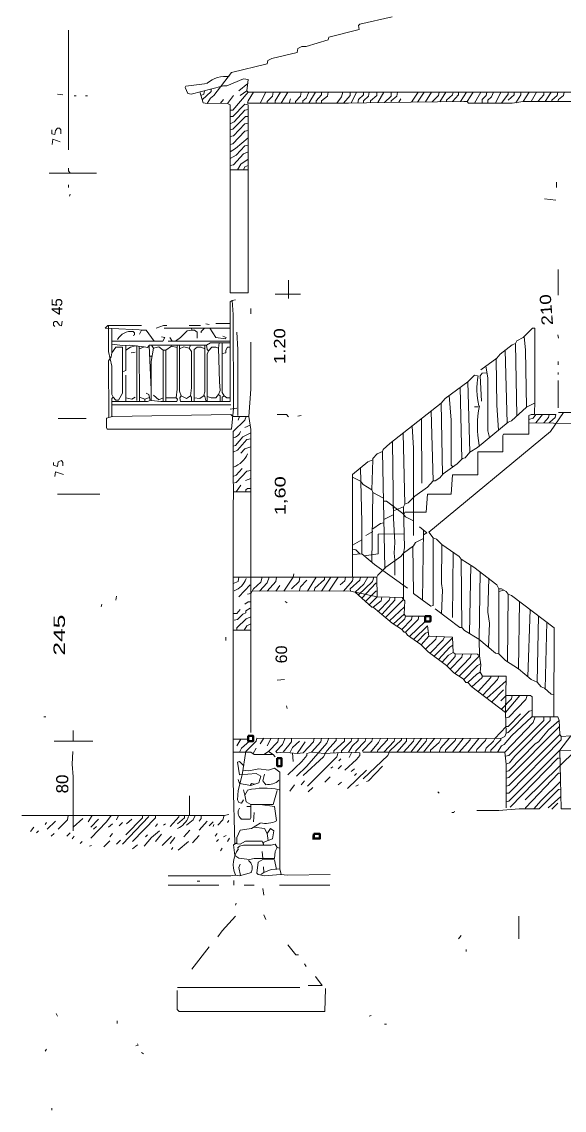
# Model space of a CAD drawing. Header units: metres. Extents: x 0.1 to 48.1, y 1.3 to 34.5.
# Drawn here: x 29.69 to 35.05, y 17.92 to 28.69 of the extents above; entities that cross this region are included whole.
import ezdxf

# ---------------------------------------------------------------- set-up
doc = ezdxf.new("R2010")
doc.units = ezdxf.units.M
doc.linetypes.add('DASHDOT', pattern=[1, 0.5, -0.25, 0, -0.25])
for name, color, linetype, lineweight in [('P2D_AXONES', 1, 'DASHDOT', 13), ('P2D_GRAMMES', 7, 'Continuous', 18), ('P2D_MIKRA', 8, 'Continuous', 13), ('P2D_TOIXOI', 7, 'Continuous', 50), ('P2D_TOXA', 7, 'Continuous', 18)]:
    doc.layers.add(name, color=color, linetype=linetype, lineweight=lineweight)
doc.layers.add('P2D_KEIMENA', color=7, linetype='Continuous')
doc.styles.add('ARIAL', font='arial.ttf')

msp = doc.modelspace()

# ---------------------------------------------------------------- linework, layer by layer
at = {"layer": 'P2D_AXONES'}
msp.add_line((31.134948, 20.142029), (32.757356, 20.142029), dxfattribs=at)
msp.add_lwpolyline([(32.816769, 21.454775), (32.803901, 21.413796), (32.511335, 21.12123)], dxfattribs=at)
at = {"layer": 'P2D_GRAMMES'}
for p, q in [((30.146316, 28.601597), (30.146316, 27.418037)), ((31.920896, 28.074673), (31.833115, 28.003168)), ((31.912906, 28.003168), (31.846414, 27.956623)), ((31.912906, 28.003168), (31.926204, 27.989869)), ((31.680183, 27.916728), (31.653586, 27.879968)), ((32.099087, 27.989829), (32.045881, 27.880913)), ((32.318511, 27.989778), (32.252004, 27.880198)), ((32.345105, 27.923377), (32.331806, 27.879968)), ((32.591129, 27.989715), (32.524634, 27.879968)), ((32.996731, 27.989621), (32.943761, 27.880606)), ((33.269349, 27.989558), (33.209579, 27.886928)), ((33.435576, 27.923377), (33.415702, 27.890028)), ((33.608458, 27.989479), (33.54195, 27.891402)), ((33.668301, 27.989465), (33.601785, 27.892054)), ((33.741443, 27.989448), (33.681566, 27.892922)), ((33.881076, 27.989416), (33.821183, 27.894442)), ((34.0872, 27.989368), (34.027285, 27.896685)), ((34.153693, 27.989352), (34.093848, 27.89678)), ((34.226834, 27.989335), (34.16699, 27.879968)), ((34.42631, 27.989289), (34.373115, 27.879968)), ((34.705577, 27.989224), (34.645733, 27.897048)), ((34.77872, 27.989207), (34.725524, 27.897048)), ((34.925001, 27.989174), (34.865157, 27.897048)), ((31.523879, 27.882075), (31.721583, 27.878839)), ((30.423482, 27.187288), (29.958037, 27.187288)), ((31.748555, 27.220521), (31.925537, 27.220521)), ((34.99174, 26.234476), (34.99174, 25.981806)), ((32.323947, 26.128089), (32.323947, 25.94856)), ((32.192173, 25.991661), (32.444843, 25.991661)), ((31.799869, 25.935262), (31.766623, 25.928613)), ((31.095052, 25.654403), (31.740026, 25.654403)), ((31.341073, 25.679685), (31.45411, 25.679685)), ((31.364985, 25.654403), (31.36767, 25.635289)), ((31.607042, 25.701622), (31.746675, 25.701622)), ((31.748282, 25.526944), (31.134948, 25.526967)), ((31.15074, 25.562906), (31.174843, 25.526967)), ((30.809136, 25.416623), (30.769241, 25.409974)), ((30.848087, 25.475351), (30.848991, 24.928003)), ((30.946098, 25.483689), (30.964596, 25.044267)), ((30.968717, 25.486863), (30.988665, 25.456518)), ((31.354372, 25.486863), (31.341073, 25.456518)), ((34.469999, 25.435829), (34.48775, 24.715439)), ((34.572592, 25.503063), (34.585073, 24.786019)), ((30.950551, 25.377897), (30.97429, 25.377093)), ((30.714323, 25.19055), (30.714323, 24.928003)), ((34.100497, 25.124058), (34.120445, 24.42589)), ((34.99174, 25.137356), (34.99174, 24.864738)), ((34.021979, 25.066324), (34.040306, 24.35905)), ((30.576665, 24.896828), (31.753325, 24.896941)), ((30.848991, 24.971126), (30.902225, 24.951178)), ((30.902001, 24.951262), (30.901969, 24.928003)), ((30.948848, 24.967449), (30.902225, 24.951178)), ((31.095052, 24.928003), (31.108351, 24.928003)), ((31.111017, 24.964001), (31.214738, 24.964476)), ((31.374319, 24.928003), (31.387618, 24.928003)), ((33.834529, 24.911283), (33.848144, 24.205516)), ((31.813168, 24.861896), (31.748555, 24.85144)), ((31.839764, 24.780197), (31.826466, 24.745052)), ((33.73719, 24.834437), (33.754738, 24.143607)), ((34.16699, 24.877072), (34.200236, 24.877072)), ((34.83856, 24.799575), (34.772068, 24.717305)), ((30.044476, 24.760787), (30.323743, 24.760787)), ((31.945239, 24.693631), (31.892958, 24.671911)), ((33.640175, 24.757846), (33.645026, 24.120026)), ((33.459159, 24.614938), (33.475471, 23.913901)), ((31.951201, 24.166571), (31.899607, 24.146623)), ((32.956977, 24.179869), (32.956977, 23.191838)), ((31.779921, 24.033586), (31.951201, 24.033923)), ((31.853063, 24.100079), (31.806518, 24.033923)), ((33.159176, 24.026937), (33.264626, 23.973904)), ((30.037827, 24.011437), (30.456728, 24.011437)), ((33.361839, 23.807589), (33.268611, 23.76083)), ((33.15842, 23.641036), (33.089817, 23.601387)), ((33.662109, 23.65481), (33.652276, 22.963062)), ((33.050366, 23.561492), (32.956977, 23.508298)), ((32.956977, 23.415209), (33.049921, 23.421859)), ((33.953568, 23.437139), (33.947592, 22.790183)), ((33.378365, 23.362016), (33.378365, 23.348717)), ((34.034005, 23.368665), (34.040654, 22.693942)), ((34.130166, 23.307932), (34.115997, 22.633672)), ((33.199418, 23.189136), (31.776508, 23.191838)), ((32.59779, 23.190279), (32.511335, 23.05081)), ((32.744084, 23.190001), (32.650969, 23.05081)), ((32.817213, 23.189862), (32.72411, 23.05081)), ((32.238717, 23.109346), (32.198822, 23.05081)), ((34.456144, 23.062138), (34.406361, 23.049503)), ((34.49945, 23.022906), (34.492073, 22.352495)), ((34.610567, 22.950711), (34.599188, 22.284843)), ((33.472453, 22.896057), (33.32496, 22.757264)), ((34.715339, 22.871467), (34.693363, 22.205538)), ((33.468822, 22.823429), (33.363251, 22.727916)), ((33.48212, 22.803482), (33.678457, 22.805281)), ((33.678457, 22.752813), (33.523042, 22.602622)), ((34.798938, 22.808238), (34.785366, 22.151859)), ((34.882036, 22.745388), (34.865219, 22.085976)), ((31.776508, 22.666577), (31.952379, 22.66657)), ((33.714843, 22.60733), (33.638377, 22.52089)), ((33.947879, 22.59072), (33.76703, 22.407491)), ((34.479701, 22.165139), (34.288584, 21.992689)), ((34.452906, 22.076556), (34.337307, 21.95566)), ((34.732173, 21.80851), (34.951597, 21.80851)), ((30.004581, 21.569519), (30.192815, 21.569519)), ((31.776508, 21.586931), (31.925537, 21.586931)), ((31.853063, 21.586931), (31.813168, 21.520183)), ((32.079153, 21.596898), (32.04589, 21.540131)), ((32.152295, 21.596823), (32.112382, 21.520183)), ((32.491387, 21.560079), (32.411597, 21.447042)), ((33.641704, 21.59529), (33.535318, 21.459854)), ((33.768039, 21.59516), (33.661649, 21.45992)), ((34.053948, 21.594866), (33.947565, 21.459608)), ((34.206879, 21.594708), (34.100497, 21.459608)), ((32.005995, 21.500236), (31.97392, 21.445494)), ((32.125681, 21.46699), (32.172225, 21.43739)), ((32.365471, 21.451435), (32.371702, 21.367251)), ((32.694126, 21.455573), (32.684194, 21.44741)), ((32.950848, 21.458346), (32.923586, 21.407147)), ((33.389032, 21.459778), (33.37573, 21.459771)), ((31.344398, 21.028141), (31.344398, 20.832434)), ((31.912906, 20.92207), (31.951201, 20.92207)), ((30.290774, 20.802068), (30.192815, 20.715628)), ((30.383586, 20.832434), (30.343691, 20.768822)), ((30.642906, 20.832434), (30.622958, 20.78877)), ((30.94212, 20.822016), (30.682801, 20.549398)), ((31.986047, 20.861911), (31.979398, 20.768822)), ((31.520602, 20.775471), (31.440812, 20.689031)), ((31.168194, 20.629188), (31.075105, 20.536099)), ((32.065838, 20.476257), (32.072487, 20.407244)), ((32.078318, 20.323325), (32.079136, 20.270131)), ((31.785032, 20.19034), (31.785032, 20.142029)), ((34.604822, 19.837932), (34.604822, 19.611859)), ((31.54055, 19.532068), (31.36767, 19.312644)), ((31.228037, 19.131453), (32.438194, 19.131453))]:
    msp.add_line(p, q, dxfattribs=at)
for points in [[(33.349136, 28.734581), (33.029974, 28.66144), (33.016675, 28.648141), (33.023325, 28.608246), (32.72411, 28.535105), (32.717461, 28.508508), (32.498037, 28.442391), (32.458141, 28.442391), (32.418246, 28.422068), (32.411597, 28.382173), (32.158927, 28.32233), (32.119031, 28.302382), (32.112382, 28.269136), (31.759974, 28.182696), (31.587094, 27.956623), (31.553848, 27.930026), (31.520602, 27.876832), (31.480707, 27.883482), (31.446825, 27.992305)], [(31.520602, 28.076309), (31.307827, 28.049712), (31.301178, 28.036414), (31.327775, 27.976571), (31.361021, 27.969921), (31.666885, 28.049712), (31.680183, 28.051555), (31.713429, 28.051555), (31.87966, 28.122853), (31.925537, 28.116204), (31.912906, 28.003168)], [(31.492028, 28.004097), (31.487356, 27.969921), (31.458109, 27.955795)], [(31.559526, 28.021705), (31.560893, 27.996518), (31.471242, 27.91377)], [(39.680912, 27.943325), (39.739031, 27.989869), (39.732382, 28.0133), (37.258874, 28.0133), (37.006204, 27.995038), (35.490183, 27.995038), (35.117827, 27.989129), (31.926204, 27.989869)], [(31.779921, 27.956623), (31.720079, 27.876832), (31.748555, 27.863534), (31.748555, 26.005079), (31.925537, 26.005079), (31.925537, 27.863534), (31.892958, 27.870183), (31.773272, 27.74978), (31.748555, 27.74978)], [(31.926204, 27.989869), (31.773272, 27.810165), (31.748555, 27.810165)], [(36.195042, 27.995038), (36.195042, 27.976571), (36.140637, 27.930026), (36.140637, 27.897048), (34.645733, 27.897048), (34.539346, 27.879968), (34.107147, 27.879968), (34.093848, 27.89678), (34.060602, 27.897048), (33.275995, 27.888508), (32.916937, 27.879968), (32.318508, 27.879968), (31.920684, 27.881348), (31.926204, 27.903429), (31.979401, 27.989857)], [(32.172228, 27.989812), (32.165576, 27.949974), (32.112382, 27.89678), (32.112372, 27.880683)], [(32.24537, 27.989795), (32.193724, 27.903429), (32.193714, 27.880401)], [(32.451495, 27.989747), (32.444843, 27.949974), (32.393866, 27.89678), (32.393866, 27.879968)], [(32.524637, 27.98973), (32.498037, 27.930026), (32.465697, 27.903429), (32.465697, 27.879968)], [(32.652382, 27.989701), (32.652379, 27.963272), (32.598052, 27.903429), (32.598052, 27.879968)], [(32.717464, 27.989686), (32.710812, 27.949974), (32.652379, 27.903429), (32.652379, 27.879968)], [(32.863746, 27.989652), (32.850445, 27.943325), (32.803901, 27.879968)], [(32.933471, 27.989635), (32.933468, 27.956623), (32.870393, 27.879968)], [(33.066132, 27.989605), (33.066129, 27.963272), (33.016675, 27.916728), (33.010215, 27.882186)], [(33.123066, 27.989591), (33.116414, 27.949974), (33.066129, 27.903429), (33.066286, 27.88352)], [(33.199421, 27.989574), (33.199418, 27.956623), (33.136361, 27.903429), (33.136479, 27.885189)], [(33.339165, 27.989541), (33.339162, 27.949974), (33.275995, 27.888508)], [(33.402333, 27.989527), (33.395681, 27.949974), (33.339162, 27.903429), (33.339172, 27.889195)], [(33.814583, 27.989431), (33.807932, 27.956623), (33.748051, 27.893646)], [(33.954216, 27.989399), (33.947565, 27.963272), (33.887723, 27.910079), (33.887668, 27.895165)], [(34.008241, 27.989386), (34.00824, 27.963272), (33.947504, 27.895817)], [(34.286677, 27.989322), (34.280026, 27.956623), (34.239893, 27.916728), (34.239893, 27.879968)], [(34.353169, 27.989306), (34.33322, 27.943325), (34.296841, 27.910079), (34.296841, 27.879968)], [(34.499741, 27.989272), (34.499739, 27.969921), (34.432958, 27.879968)], [(34.557217, 27.989259), (34.557215, 27.963272), (34.499739, 27.910079), (34.499739, 27.910079)], [(34.623049, 27.989244), (34.623047, 27.963272), (34.574388, 27.885593)], [(34.850136, 27.989191), (34.850135, 27.963272), (34.792016, 27.897048)], [(34.991494, 27.989158), (34.984843, 27.956623), (34.931649, 27.910079), (34.931649, 27.897048)], [(35.051336, 27.989144), (35.044686, 27.956623), (34.998141, 27.916728), (34.991492, 27.897048)], [(36.140637, 27.897048), (36.162428, 27.418037), (36.162428, 24.818344), (34.998141, 24.818344)], [(31.925537, 27.81699), (31.892958, 27.81034), (31.786571, 27.697304), (31.748555, 27.677356)], [(31.925537, 27.74978), (31.899607, 27.74978), (31.773272, 27.624162), (31.748555, 27.617513)], [(31.925537, 27.684005), (31.892958, 27.677356), (31.779921, 27.55767), (31.748555, 27.551021)], [(31.925537, 27.610864), (31.892958, 27.604215), (31.773272, 27.47788), (31.748555, 27.47123)], [(31.925537, 27.537723), (31.799869, 27.431335), (31.748555, 27.398089)], [(31.925537, 27.464581), (31.892958, 27.457932), (31.806518, 27.364843), (31.748555, 27.331597)], [(31.925537, 27.398089), (31.87966, 27.378141), (31.779921, 27.271754), (31.748555, 27.265105)], [(31.925537, 27.324948), (31.853063, 27.278403), (31.819817, 27.220521)], [(31.925537, 27.265105), (31.892958, 27.251806), (31.87966, 27.220521)], [(30.146316, 27.238508), (30.146316, 27.211911), (30.164162, 27.187288)], [(31.766623, 25.928613), (31.776508, 25.788979), (31.779921, 24.858089), (31.759974, 24.656582), (30.529869, 24.656582), (30.523162, 24.671911), (30.523162, 24.765), (30.583063, 24.780197), (31.753325, 24.799575), (31.773272, 24.780197), (31.932853, 24.780197), (31.951201, 24.651963), (31.951201, 21.653168)], [(31.766623, 25.928613), (31.748555, 25.915314), (31.746675, 24.964001)], [(30.868979, 25.679685), (30.536518, 25.679685), (30.509921, 25.654403), (30.915524, 25.635289)], [(30.543969, 25.679685), (30.543969, 25.423272), (30.576137, 25.27699), (30.576137, 24.997723), (30.589712, 24.971126)], [(30.576541, 25.651264), (30.576137, 25.409974), (30.569764, 25.370079), (30.543969, 25.330183), (30.547466, 24.771166)], [(30.849031, 25.596152), (30.868979, 25.635289), (30.915524, 25.635289), (30.995314, 25.526967)], [(31.36767, 25.635289), (31.321126, 25.629398), (31.254634, 25.562906), (31.208089, 25.526967)], [(31.36767, 25.635289), (31.394267, 25.635289), (31.420626, 25.616099), (31.420626, 25.556257)], [(31.494005, 25.654403), (31.461634, 25.622749), (31.461634, 25.60945), (31.461634, 25.60945)], [(31.547199, 25.654403), (31.607042, 25.562906), (31.700131, 25.549607), (31.70678, 25.562906), (31.673534, 25.576204)], [(34.226832, 25.243743), (34.386414, 25.35678), (34.41966, 25.396675), (34.539346, 25.489764), (34.572592, 25.503063), (34.58589, 25.52966), (34.645733, 25.562906), (34.738822, 25.654403), (34.761122, 25.654403), (34.761122, 24.93788), (34.75877, 24.799575), (34.725524, 24.799575), (34.704152, 24.791597), (34.704152, 24.751702)], [(31.068455, 25.569555), (31.101702, 25.562906), (31.081754, 25.526967), (30.576333, 25.526967)], [(31.814402, 25.616099), (31.823141, 25.44322), (31.823141, 24.791597)], [(34.655821, 25.572821), (34.670915, 25.436571), (34.678979, 24.871387)], [(30.589712, 24.971126), (30.616309, 24.94126), (30.642906, 24.94126), (30.682293, 25.011021), (30.682293, 25.46488), (30.616309, 25.46488), (30.576137, 25.409974)], [(30.576281, 25.496414), (30.682801, 25.483115), (30.749293, 25.486863), (30.895576, 25.469817)], [(30.71385, 25.484865), (30.714323, 25.237094), (30.682293, 25.223796)], [(30.810862, 25.479689), (30.762592, 25.46488), (30.713942, 25.436554)], [(31.748228, 25.508019), (31.553848, 25.508043), (31.513953, 25.486863), (30.94877, 25.486863), (30.928822, 25.463168), (30.895576, 25.469817), (30.848991, 25.449869)], [(30.988665, 25.456518), (30.964596, 25.323534), (30.964596, 24.93788), (31.061806, 24.928003), (31.221387, 24.928003), (31.228037, 24.951178), (31.214738, 24.964476)], [(30.988665, 25.456518), (31.041859, 25.469817), (31.083078, 25.437853)], [(31.083078, 24.928003), (31.083078, 25.437853), (31.111017, 25.437853), (31.111017, 24.928003)], [(31.222691, 25.463168), (31.168194, 25.476466), (31.111017, 25.437853)], [(31.222691, 25.486863), (31.222691, 25.050916), (31.214738, 24.964476)], [(31.245643, 25.486863), (31.245643, 25.030969), (31.261283, 24.984424), (31.247984, 24.964476), (31.254634, 24.928003), (31.746675, 24.928003), (31.746675, 24.964001)], [(31.341073, 25.456518), (31.28788, 25.469817), (31.245643, 25.449869)], [(31.341073, 25.456518), (31.364985, 25.423272), (31.364985, 25.064215), (31.354372, 24.984424), (31.364985, 24.971126), (31.364985, 24.928003)], [(31.392789, 24.928003), (31.392789, 25.44322), (31.420864, 25.46488), (31.460759, 25.46488), (31.49852, 25.449869)], [(31.49852, 25.486863), (31.49852, 25.024319), (31.487356, 24.991073), (31.49852, 24.977775), (31.507304, 24.93788), (31.520602, 24.93123), (31.519655, 25.396675), (31.533901, 25.429921)], [(31.513953, 25.486863), (31.519655, 25.44322), (31.533901, 25.429921)], [(31.64029, 25.508032), (31.633639, 25.456518), (31.607042, 25.46488), (31.567147, 25.46488), (31.533901, 25.429921)], [(31.633639, 25.456518), (31.642656, 25.124058), (31.647735, 25.037618), (31.633639, 24.997723), (31.647735, 24.984424), (31.647735, 24.928003)], [(31.670093, 25.508029), (31.670091, 25.01767), (31.686832, 24.984424)], [(31.748105, 25.464876), (31.720079, 25.46488), (31.703788, 25.436571), (31.703788, 25.409974), (31.670092, 25.403325)], [(31.951201, 25.516361), (31.951201, 25.050916), (31.932853, 24.780197)], [(34.379485, 25.351872), (34.385429, 24.891335), (34.404254, 24.646465)], [(34.233482, 24.93123), (34.220183, 25.183901), (34.240131, 25.210089), (34.28908, 25.211565)], [(34.277935, 25.279941), (34.296841, 25.163953), (34.296841, 24.638665), (34.313011, 24.571089)], [(32.956977, 24.179869), (32.956977, 24.206466), (33.109764, 24.332801), (33.159176, 24.352749), (33.159176, 24.366047), (33.202853, 24.412592), (33.256047, 24.432539), (33.262696, 24.452487), (33.329188, 24.51233), (33.834529, 24.911283), (33.874424, 24.957827), (34.100497, 25.124058), (34.16699, 25.19055), (34.193586, 25.183901)], [(30.915524, 25.011021), (30.94212, 24.997723), (30.955419, 24.93788), (30.928822, 24.928003), (30.576137, 24.928003)], [(30.988665, 24.991073), (31.041859, 24.944529), (31.083078, 24.964476)], [(31.49063, 24.987173), (31.447461, 24.957827), (31.392789, 24.964476)], [(31.633639, 24.997723), (31.607042, 24.964001), (31.560497, 24.964001), (31.520507, 24.977734)], [(33.914155, 24.987041), (33.934267, 24.745052), (33.934267, 24.299555), (33.95071, 24.281854)], [(30.589712, 24.971126), (30.576137, 24.957827), (30.577688, 24.778834)], [(30.809136, 24.971126), (30.77589, 24.951178), (30.714323, 24.964476)], [(31.354372, 24.984424), (31.314476, 24.957827), (31.261283, 24.984424)], [(31.686832, 24.984424), (31.670091, 24.971126), (31.670091, 24.928003)], [(31.686832, 24.984424), (31.713429, 24.964001), (31.746675, 24.964001)], [(34.760669, 24.91125), (34.678979, 24.871387), (34.532696, 24.738403), (34.49945, 24.725105), (34.193586, 24.472435), (34.120445, 24.42589), (34.073901, 24.372696), (34.047304, 24.366047), (33.99411, 24.312853), (33.854476, 24.213115), (33.82123, 24.17322), (33.774686, 24.143607), (33.754738, 24.143607), (33.701545, 24.080131), (33.575209, 23.993691), (33.508717, 23.927199), (33.475471, 23.913901), (33.462173, 23.887304), (33.471923, 23.481702), (33.462173, 23.428508), (33.462173, 22.969712), (33.475471, 22.956414), (33.468822, 22.823429), (33.48212, 22.803482), (33.475471, 22.776885), (33.398873, 22.705016)], [(31.906257, 24.780197), (31.892958, 24.745052), (31.776508, 24.632016), (31.776508, 24.193168), (31.779921, 24.033586), (31.776508, 23.880654), (31.776508, 21.167775), (31.79322, 20.556047), (31.846414, 20.549398), (31.899607, 20.577191), (32.065838, 20.577191), (32.079136, 20.538455), (32.152277, 20.538455), (32.192173, 20.549398), (32.21212, 20.516152), (32.23822, 20.509503)], [(32.21212, 24.799575), (32.305209, 24.799575), (32.325157, 24.778298)], [(35.044686, 24.818344), (34.918351, 24.632016), (33.714843, 23.634634), (33.754738, 23.58144), (33.787984, 23.568141), (33.841178, 23.514948), (34.014058, 23.395262), (34.034005, 23.368665), (34.16034, 23.288874), (34.386414, 23.115995), (34.406361, 23.076099), (34.406361, 22.431126)], [(39.845419, 24.818194), (39.792225, 24.765), (39.78931, 24.717305), (36.374529, 24.711806), (36.175052, 24.698508), (34.704152, 24.717305)], [(34.704152, 24.751702), (34.745471, 24.765), (34.772068, 24.799575), (34.971545, 24.799575), (34.964895, 24.771649), (34.911702, 24.725105), (34.905052, 24.717305)], [(34.905052, 24.799575), (34.898403, 24.771649), (34.850135, 24.718455), (34.850135, 24.718455)], [(34.704152, 24.751702), (34.704152, 24.605419), (34.452906, 24.605419), (34.444262, 24.59212), (34.444262, 24.430574), (34.199354, 24.430574), (34.199354, 24.204258), (33.947565, 24.204258), (33.934267, 24.011437), (33.701545, 24.011437), (33.688246, 23.832375), (33.475471, 23.832375), (33.471923, 23.820812)], [(33.549354, 24.686145), (33.560591, 24.465785), (33.560591, 23.601387)], [(31.951201, 24.618717), (31.87301, 24.578822), (31.799869, 24.492382), (31.776508, 24.485733)], [(31.951201, 24.558874), (31.912906, 24.552225), (31.819817, 24.445838), (31.776508, 24.42589)], [(31.951201, 24.479084), (31.892958, 24.459136), (31.853063, 24.419241)], [(33.352793, 24.530965), (33.362256, 23.774267), (33.375733, 23.534895), (33.369084, 23.428508), (33.378365, 23.362016), (33.378365, 23.209084)], [(33.159176, 24.352749), (33.14966, 24.053534), (33.159176, 24.026937), (33.149882, 23.337681)], [(33.256047, 24.432539), (33.277657, 23.277238), (33.266021, 23.265602)], [(31.866361, 24.266309), (31.806518, 24.199817), (31.776648, 24.186591)], [(31.951201, 24.246361), (31.912906, 24.239712), (31.806518, 24.126675), (31.778073, 24.119987)], [(33.038645, 24.273995), (33.050499, 23.734372), (33.050259, 23.421574)], [(32.956977, 24.179869), (33.036623, 24.139974), (33.06322, 24.106728), (33.14966, 24.053534)], [(31.951201, 24.068641), (31.919555, 24.068641), (31.903597, 24.053534), (31.903597, 24.033923)], [(33.265211, 23.942623), (33.295942, 23.942825), (33.455524, 23.820812), (33.48212, 23.787565), (33.560659, 23.747656)], [(33.360842, 23.887286), (33.362256, 23.847408), (33.462173, 23.887304)], [(33.269228, 23.727845), (33.236099, 23.721073), (33.159176, 23.66788)], [(33.468628, 23.618746), (33.212827, 23.614686), (33.212827, 23.421859), (33.072035, 23.403237)], [(33.621754, 23.687827), (33.694895, 23.627984), (33.661922, 23.608037)], [(33.660969, 23.574611), (33.581859, 23.534895), (33.561911, 23.501649), (33.462173, 23.428508), (33.435576, 23.395262), (33.289293, 23.288874), (33.209503, 23.209084), (33.199418, 23.189136), (33.202853, 22.996309), (33.124068, 22.916169)], [(33.754738, 23.58144), (33.75603, 22.909869), (33.734791, 22.90322), (33.560591, 23.029555), (33.554711, 23.496369)], [(33.841178, 23.514948), (33.839025, 23.129293), (33.848409, 23.062801), (33.83812, 22.82952)], [(32.956977, 23.468403), (32.990079, 23.461754), (33.030091, 23.420333)], [(33.049921, 23.421859), (33.176257, 23.315471), (33.502068, 23.082749)], [(31.833145, 23.191731), (31.826466, 23.149241), (31.776508, 23.129293)], [(32.065867, 23.191289), (32.052539, 23.142592), (31.979398, 23.076099), (31.952801, 23.029555), (31.919555, 23.022906), (31.919555, 23.022906)], [(32.132359, 23.191162), (32.112382, 23.135942), (32.039241, 23.05081)], [(32.2055, 23.191024), (32.198822, 23.149241), (32.112382, 23.05081)], [(32.378351, 23.222382), (32.371702, 23.191838), (32.278613, 23.05081)], [(32.438222, 23.190582), (32.431545, 23.149241), (32.35386, 23.076099), (32.35386, 23.076099)], [(32.507013, 23.162539), (32.444843, 23.096047), (32.431545, 23.05081)], [(32.679796, 23.190123), (32.679782, 23.169188), (32.584476, 23.082749), (32.577827, 23.05081)], [(32.890354, 23.189723), (32.883691, 23.15589), (32.837147, 23.115995)], [(32.963495, 23.189584), (32.956832, 23.15589), (32.870393, 23.05081)], [(33.036636, 23.189445), (33.029974, 23.162539), (32.933468, 23.076099), (32.936885, 23.05081)], [(33.109777, 23.189306), (33.069869, 23.122644), (32.983429, 23.042853), (33.14966, 22.893117), (33.162958, 22.893117), (33.349136, 22.73699), (33.442225, 22.677147), (33.468822, 22.647137), (33.48212, 22.647137), (33.502068, 22.617304), (33.635052, 22.524215), (33.708194, 22.451073), (33.887723, 22.318089), (33.960864, 22.244948), (34.053953, 22.185105), (34.08055, 22.149813), (34.100497, 22.149813), (34.140393, 22.105314), (34.472853, 21.852644), (34.612487, 22.018505)], [(33.16962, 23.189193), (33.156309, 23.149241), (33.014737, 23.014095)], [(34.221848, 23.241839), (34.212896, 22.572359), (34.213534, 22.411178), (34.226832, 22.324738), (34.220183, 22.251597)], [(34.307434, 23.176391), (34.296841, 22.843377), (34.313272, 22.73699), (34.305282, 22.494755)], [(31.968504, 23.057035), (32.936885, 23.05081), (33.202853, 22.996309), (33.448874, 22.989864), (33.462173, 22.969712), (33.285168, 22.790633)], [(33.200435, 23.132063), (33.189555, 23.132106), (33.050072, 22.982412)], [(33.201883, 23.050793), (33.189555, 23.05081), (33.085407, 22.950729)], [(34.406361, 23.07468), (34.432958, 23.07468), (34.479503, 23.049503), (34.49945, 23.022906), (34.532696, 23.009607), (34.954679, 22.690445), (34.951597, 21.80851)], [(31.952705, 22.946606), (31.926204, 22.946613), (31.892958, 22.923168)], [(33.249714, 22.995081), (33.242749, 22.956414), (33.162958, 22.893117)], [(33.32945, 22.992993), (33.322539, 22.963063), (33.212131, 22.851881)], [(33.378593, 22.991705), (33.378365, 22.963063), (33.248649, 22.821257)], [(31.846414, 22.869974), (31.813168, 22.829562), (31.776508, 22.829562)], [(33.774686, 22.876623), (34.020707, 22.693942), (34.040654, 22.693942), (34.067251, 22.663848), (34.206885, 22.577408), (34.373115, 22.437775), (34.406361, 22.431126), (34.472853, 22.364634), (34.599188, 22.284843), (34.725524, 22.178455), (34.785366, 22.151859), (34.825262, 22.105314), (34.858508, 22.092016), (34.925, 22.032173), (34.952355, 22.025521)], [(31.95253, 22.796825), (31.906257, 22.776885), (31.814402, 22.690445), (31.814402, 22.666577)], [(31.952453, 22.730333), (31.912906, 22.710393), (31.886309, 22.666577)], [(33.548485, 22.80409), (33.541963, 22.770236), (33.44515, 22.673846)], [(33.614972, 22.804699), (33.608455, 22.770236), (33.48212, 22.647137)], [(33.714843, 22.60733), (33.701545, 22.710393), (33.562313, 22.575132)], [(33.709984, 22.644989), (33.681597, 22.637251), (33.597121, 22.550767)], [(33.787992, 22.604195), (33.781335, 22.577408), (33.681597, 22.47767)], [(33.714843, 22.60733), (33.947592, 22.597356), (33.954215, 22.444424)], [(33.867637, 22.600782), (33.854476, 22.570759), (33.725367, 22.438352)], [(33.951053, 22.517429), (33.920969, 22.497618), (33.808692, 22.37663)], [(33.891047, 22.314764), (33.974162, 22.404529), (33.974162, 22.431126), (33.954215, 22.444424), (33.90767, 22.417827), (33.84606, 22.34895)], [(34.047377, 22.430188), (34.040654, 22.39788), (33.924293, 22.281518)], [(34.133802, 22.429082), (34.127094, 22.39788), (33.971954, 22.237818)], [(33.974162, 22.431126), (34.193586, 22.428316), (34.213534, 22.411178), (34.015306, 22.209949)], [(34.225679, 22.332233), (34.193586, 22.318089), (34.05877, 22.178713)], [(34.220183, 22.251597), (34.186937, 22.231649), (34.100497, 22.149813)], [(34.220183, 22.251597), (34.239893, 22.218351), (34.239893, 22.198403), (34.140393, 22.105314)], [(34.326155, 22.212626), (34.326155, 22.198403), (34.20176, 22.058675)], [(34.239893, 22.212626), (34.479766, 22.212626), (34.472853, 21.852644), (34.479503, 21.646518)], [(34.406361, 22.212626), (34.393063, 22.178455), (34.247279, 22.02408)], [(34.685628, 22.018505), (34.479503, 22.018505), (34.426309, 21.965681)], [(34.539346, 22.018505), (34.532696, 21.985628), (34.431549, 21.884036)], [(34.479766, 21.79945), (34.506099, 21.806099), (34.67233, 21.978979), (34.685628, 22.018505), (34.718874, 22.018505), (34.735841, 22.005576), (34.735841, 21.80851)], [(34.735841, 21.872592), (34.705576, 21.865942), (34.49945, 21.653168), (34.479503, 21.646518), (34.466204, 21.613272), (34.425136, 21.593325), (34.425136, 21.580026), (34.326155, 21.480288), (34.326155, 21.459608)], [(34.619136, 21.839346), (34.49945, 21.712719), (34.477369, 21.71265), (34.36646, 21.594544), (34.353168, 21.566728), (34.280026, 21.500236), (34.266728, 21.459608)], [(34.732173, 21.80851), (34.532696, 21.619921), (34.459555, 21.533482), (34.432958, 21.520183), (34.393063, 21.459608)], [(34.765419, 21.80851), (34.745471, 21.752906), (34.466204, 21.46034)], [(34.850135, 21.80851), (34.850135, 21.772853), (34.506099, 21.427094), (34.470836, 21.419463)], [(34.915264, 21.80851), (34.915264, 21.772853), (34.565942, 21.420445), (34.512749, 21.353953), (34.479766, 21.340654)], [(35.004791, 21.772853), (35.01144, 21.63322), (35.02363, 21.613272), (35.02363, 21.580026), (34.506099, 21.052083), (34.479766, 21.052083)], [(35.004791, 21.772853), (34.898403, 21.679764), (34.798665, 21.560079), (34.765419, 21.540131), (34.506099, 21.274162), (34.479766, 21.267513)], [(34.951597, 21.80851), (34.991492, 21.80851), (35.004791, 21.772853)], [(30.192815, 21.673115), (30.192815, 21.569519), (30.390236, 21.569519)], [(35.007649, 21.71283), (34.506099, 21.20767), (34.479766, 21.201021)], [(35.308069, 21.620283), (35.308069, 21.653168), (35.323953, 21.668609), (35.337251, 21.668609), (35.377147, 21.620283), (35.117827, 21.620283), (35.02363, 21.613272)], [(34.427516, 21.594481), (32.012644, 21.596967), (32.005995, 21.566728), (31.903597, 21.46699), (31.867249, 21.236466), (31.826466, 21.081335), (31.819817, 20.988246), (31.833115, 20.961649), (31.859712, 20.955), (31.87966, 20.988246)], [(31.939503, 21.569519), (31.859712, 21.500236), (31.839764, 21.459608)], [(32.225436, 21.596748), (32.21877, 21.560079), (32.125681, 21.46699), (32.079136, 21.43739)], [(32.577837, 21.596385), (32.571178, 21.560079), (32.47144, 21.453691), (32.411597, 21.447042), (32.271963, 21.46034), (32.21212, 21.453691), (32.198822, 21.46699), (32.265314, 21.533482), (32.291928, 21.596679)], [(32.353877, 21.596616), (32.35386, 21.560079), (32.271963, 21.46034)], [(32.650979, 21.59631), (32.644319, 21.560079), (32.55123, 21.46034), (32.507013, 21.447042), (32.507013, 21.427094), (32.458141, 21.367251), (32.318508, 21.234267)], [(32.432653, 21.566728), (32.365052, 21.506885), (32.337858, 21.454065)], [(32.72412, 21.596235), (32.704162, 21.54678), (32.504686, 21.320707), (32.404948, 21.220969)], [(32.797261, 21.596159), (32.797251, 21.573377), (32.704162, 21.473639), (32.670916, 21.413796), (32.47144, 21.227618)], [(32.878298, 21.596076), (32.878289, 21.566728), (32.773337, 21.473639), (32.773779, 21.452387)], [(32.950193, 21.596002), (32.943534, 21.566728), (32.850445, 21.473639), (32.85065, 21.456658)], [(33.012695, 21.595937), (33.012686, 21.573377), (32.956832, 21.520183), (32.916937, 21.46034)], [(33.089826, 21.595858), (33.083168, 21.566728), (32.990079, 21.473639), (32.989826, 21.456053)], [(33.156311, 21.59579), (33.14966, 21.566728), (33.056571, 21.473639), (33.06322, 21.459608), (34.466204, 21.46034)], [(33.442227, 21.595495), (33.442225, 21.580026), (33.329188, 21.473639), (33.309241, 21.427094), (33.06322, 21.194372)], [(33.236102, 21.595707), (33.216152, 21.553429), (33.136365, 21.459646)], [(33.303028, 21.595639), (33.303026, 21.580026), (33.209503, 21.480288), (33.202854, 21.459681)], [(33.375735, 21.595564), (33.369084, 21.566728), (33.269346, 21.459715)], [(33.490887, 21.595445), (33.490885, 21.566728), (33.395684, 21.459781)], [(33.568562, 21.595365), (33.561911, 21.566728), (33.462173, 21.459816)], [(33.694897, 21.595235), (33.688246, 21.566728), (33.595161, 21.459886)], [(33.834531, 21.595091), (33.814581, 21.553429), (33.728973, 21.480288), (33.728976, 21.459955)], [(33.914321, 21.595009), (33.82788, 21.500236), (33.814585, 21.46)], [(33.980806, 21.594941), (33.974162, 21.573377), (33.877749, 21.480288), (33.877749, 21.459608)], [(34.122324, 21.594795), (34.122329, 21.580026), (34.014058, 21.459608)], [(34.280021, 21.594633), (34.273377, 21.573377), (34.186937, 21.486937), (34.180288, 21.459608)], [(35.01144, 21.63322), (34.506099, 21.12788), (34.479766, 21.12123)], [(35.117827, 21.620283), (35.01144, 21.480288), (34.506099, 20.974948), (34.479766, 20.968298)], [(35.217565, 21.540131), (35.167187, 21.478832), (34.665681, 20.988246)], [(35.550026, 21.566728), (35.456937, 21.476124), (35.01144, 21.480288), (35.02363, 20.898551), (35.277408, 20.898551)], [(30.190759, 21.46699), (30.18411, 21.340654), (30.192815, 21.214319), (30.192815, 20.682382)], [(31.776508, 21.459608), (31.952801, 21.459608), (31.986047, 21.43739), (32.172225, 21.43739), (32.193724, 21.413796), (32.193724, 21.413796)], [(32.55123, 21.46034), (32.677565, 21.447042), (32.916937, 21.46034), (33.029974, 21.453691), (33.029974, 21.427094), (32.996728, 21.387199), (32.883691, 21.280812)], [(34.466204, 21.46034), (34.479766, 21.340654), (34.479766, 20.908455)], [(31.881649, 21.324866), (31.839764, 21.367251), (31.819817, 21.360602), (31.839764, 21.234267), (32.005995, 21.247565), (32.052539, 21.220969), (32.032592, 21.154476), (31.992696, 21.141178), (31.95945, 21.147827), (31.945215, 21.129218)], [(35.013132, 21.399553), (34.991492, 21.399517), (34.519398, 20.915105)], [(31.874435, 21.280579), (31.932853, 21.274162), (32.032592, 21.29411), (32.125681, 21.280812), (32.185524, 21.300759), (32.23822, 21.260864), (32.23822, 20.303377), (32.251362, 20.249638)], [(32.085785, 21.240916), (32.072487, 21.174424), (32.099084, 21.134529)], [(35.016232, 21.251587), (34.998141, 21.251487), (34.670915, 20.908455), (34.670915, 20.898551)], [(31.826466, 21.187723), (31.839764, 21.147827), (31.952801, 21.12788), (31.992696, 21.141178)], [(35.017988, 21.167773), (34.825262, 20.981597), (34.75212, 20.898551)], [(31.87966, 21.087984), (31.892958, 21.034791), (31.919555, 21.081335)], [(31.892958, 21.034791), (31.906257, 20.968298), (31.951201, 20.941702)], [(32.21212, 21.081335), (32.172225, 20.940779), (31.951201, 20.941702)], [(35.019588, 21.091452), (34.998141, 21.091282), (34.805314, 20.898551), (34.605838, 20.898551), (34.406361, 20.880382), (34.186937, 20.880382)], [(35.021052, 21.021554), (34.895308, 20.908455), (34.895308, 20.908455)], [(31.951201, 20.941702), (31.951201, 20.808717), (31.946152, 20.79556), (31.853063, 20.79556)], [(32.04597, 20.941306), (32.185524, 20.92207), (32.205471, 20.78212)], [(31.733377, 20.841963), (31.686832, 20.832434), (29.685419, 20.832434)], [(30.144215, 20.832434), (30.137565, 20.78877), (30.044476, 20.695681)], [(30.569764, 20.832434), (30.52322, 20.768822), (30.370288, 20.609241)], [(30.880464, 20.832434), (30.880464, 20.808717), (30.716047, 20.642487)], [(31.009395, 20.832434), (31.009395, 20.808717), (30.782539, 20.575995)], [(31.294529, 20.832434), (31.294529, 20.808717), (31.228037, 20.748874)], [(31.400916, 20.832434), (31.380969, 20.78877), (31.314476, 20.735576)], [(31.461634, 20.832434), (31.461634, 20.802068), (31.440812, 20.775471)], [(31.686832, 20.832434), (31.673534, 20.78877), (31.62699, 20.735576)], [(32.04589, 20.755524), (31.95945, 20.70233), (31.846414, 20.689031), (31.814402, 20.61589), (31.814402, 20.562696), (31.779921, 20.542749), (31.79322, 20.436361), (31.833115, 20.409764), (31.939503, 20.396466), (31.986047, 20.407244), (32.185524, 20.407244), (32.192173, 20.476257), (32.21212, 20.516152)], [(31.984677, 20.717854), (32.085785, 20.70233), (32.112382, 20.655785), (32.122802, 20.58614)], [(32.112382, 20.655785), (32.145628, 20.70233), (32.178874, 20.682382), (32.165576, 20.602592), (32.079136, 20.569346), (32.075074, 20.550286)], [(32.079136, 20.538455), (31.87966, 20.538455), (31.839764, 20.52945), (31.819817, 20.509503)], [(32.737408, 20.248321), (32.318508, 20.243534), (32.245366, 20.250183), (32.085785, 20.236885), (32.025942, 20.248321), (32.012644, 20.263482), (32.025942, 20.369869), (32.072487, 20.396466), (32.185524, 20.392356), (32.205471, 20.299484)], [(31.134948, 20.236843), (31.753325, 20.236843), (31.79322, 20.243534), (31.839764, 20.236885), (31.95945, 20.270131)], [(31.846414, 20.349921), (31.833115, 20.316675), (31.849367, 20.239552)], [(32.23822, 20.303377), (32.152277, 20.299484), (32.079136, 20.270131), (32.052539, 20.248321)], [(31.799869, 19.837932), (31.666885, 19.691649), (31.62699, 19.631806)], [(32.318508, 19.552016), (32.398298, 19.454429), (32.424895, 19.454429)], [(32.591126, 19.239503), (32.657618, 19.149469), (32.517984, 19.149469)], [(32.691814, 19.119817), (32.684215, 18.894102), (31.241335, 18.894102), (31.222691, 18.913691), (31.222691, 19.099869)]]:
    msp.add_lwpolyline(points, dxfattribs=at)
at = {"layer": 'P2D_MIKRA'}
for p, q in [((30.037827, 27.969921), (30.091021, 27.963272)), ((30.204058, 27.953757), (30.224005, 27.953757)), ((30.317094, 27.953757), (30.337042, 27.953757)), ((30.146316, 27.072277), (30.146316, 27.045681)), ((34.978194, 27.098874), (34.978194, 27.045681)), ((30.164162, 26.979188), (30.157513, 26.959241)), ((34.858508, 26.932644), (34.971545, 26.919346)), ((31.951201, 25.848822), (31.951201, 25.795628)), ((31.507304, 25.69589), (31.54055, 25.689241)), ((34.991492, 25.589503), (34.998141, 25.556257)), ((30.825144, 25.483115), (30.825144, 24.93788)), ((34.99174, 25.323534), (34.99174, 25.290288)), ((34.99174, 25.217147), (34.99174, 25.197199)), ((32.451492, 24.791597), (32.418246, 24.784948)), ((31.946152, 23.115995), (31.833115, 22.996309)), ((30.622958, 23.002958), (30.616309, 22.963063)), ((32.291911, 22.949764), (32.311859, 22.936466)), ((30.476675, 22.923168), (30.470026, 22.896571)), ((31.703788, 22.597356), (31.703788, 22.56411)), ((32.285262, 22.178455), (32.21212, 22.171806)), ((32.305209, 21.919136), (32.311859, 21.892539)), ((29.904843, 21.80851), (29.924791, 21.80851)), ((32.850445, 21.327356), (32.817199, 21.29411)), ((32.843796, 21.393848), (32.823848, 21.373901)), ((32.764005, 21.314058), (32.744058, 21.300759)), ((33.096466, 21.280812), (32.910288, 21.101283)), ((32.97678, 21.29411), (32.943534, 21.267513)), ((32.996728, 21.247565), (32.97678, 21.227618)), ((32.385, 21.134529), (32.338455, 21.074686)), ((32.484738, 21.174424), (32.451492, 21.134529)), ((32.737408, 21.214319), (32.684215, 21.161126)), ((32.850445, 21.161126), (32.817199, 21.134529)), ((33.016675, 21.134529), (32.990079, 21.12123)), ((32.564529, 21.107932), (32.517984, 21.068037)), ((33.801283, 21.068037), (33.814581, 21.054738)), ((34.991492, 20.955), (34.931649, 20.895157)), ((30.443429, 20.795419), (30.370288, 20.715628)), ((30.77589, 20.795419), (30.722696, 20.748874)), ((31.241335, 20.822016), (31.154895, 20.722277)), ((29.805105, 20.715628), (29.771859, 20.675733)), ((29.851649, 20.682382), (29.831702, 20.662435)), ((29.93144, 20.762173), (29.918141, 20.742225)), ((30.01788, 20.775471), (29.938089, 20.695681)), ((30.423482, 20.722277), (30.396885, 20.695681)), ((30.583063, 20.748874), (30.543168, 20.715628)), ((30.682801, 20.762173), (30.649555, 20.728927)), ((31.02856, 20.748874), (31.008613, 20.722277)), ((31.108351, 20.748874), (31.088403, 20.735576)), ((31.347723, 20.689031), (31.28788, 20.622539)), ((31.580445, 20.768822), (31.54055, 20.728927)), ((31.587094, 20.742225), (31.580445, 20.722277)), ((31.733377, 20.78212), (31.720079, 20.762173)), ((30.004581, 20.655785), (29.977984, 20.629188)), ((30.164162, 20.662435), (30.130916, 20.629188)), ((30.204058, 20.629188), (30.18411, 20.602592)), ((30.283848, 20.575995), (30.263901, 20.556047)), ((30.556466, 20.582644), (30.496623, 20.522801)), ((30.583063, 20.655785), (30.556466, 20.622539)), ((30.662853, 20.589293), (30.622958, 20.549398)), ((30.928822, 20.642487), (30.908874, 20.622539)), ((31.068455, 20.649136), (31.008613, 20.575995)), ((31.20144, 20.61589), (31.154895, 20.556047)), ((31.334424, 20.575995), (31.234686, 20.489555)), ((31.440812, 20.635838), (31.374319, 20.562696)), ((31.62034, 20.655785), (31.600393, 20.629188)), ((31.633639, 20.595942), (31.613691, 20.575995)), ((31.70678, 20.635838), (31.680183, 20.622539)), ((31.740026, 20.609241), (31.720079, 20.575995)), ((32.564529, 20.635838), (32.564529, 20.595942)), ((30.376937, 20.536099), (30.35699, 20.52945)), ((30.829084, 20.542749), (30.782539, 20.502853)), ((31.181492, 20.516152), (31.168194, 20.496204)), ((31.666885, 20.509503), (31.653586, 20.482906)), ((31.420864, 20.183326), (31.447461, 20.183326)), ((32.072487, 20.11055), (32.079136, 20.044058)), ((31.806518, 19.964267), (31.799869, 19.944319)), ((32.079136, 19.85123), (32.099084, 19.804686)), ((34.034005, 19.645105), (34.007408, 19.611859)), ((34.082351, 19.505471), (34.082351, 19.485524)), ((32.484738, 19.365838), (32.498037, 19.339241)), ((30.024529, 18.873796), (30.037827, 18.847199)), ((33.14301, 18.853848), (33.123063, 18.847199)), ((30.629607, 18.800654), (30.629607, 18.774058)), ((33.275995, 18.767052), (33.295942, 18.767052)), ((29.93144, 18.521387), (29.918141, 18.50144)), ((30.868979, 18.488141), (30.888927, 18.474843)), ((29.983156, 17.936257), (29.983156, 17.916309))]:
    msp.add_line(p, q, dxfattribs=at)
for points in [[(29.983156, 27.617513), (29.983156, 27.577618), (30.01123, 27.570969), (30.01788, 27.610864), (30.037827, 27.633305), (30.057775, 27.633305), (30.070682, 27.617513), (30.070682, 27.577618)], [(30.064424, 27.497827), (29.991283, 27.524424), (29.984634, 27.47123)], [(30.084372, 25.722487), (30.077723, 25.675942), (30.057775, 25.682592), (30.031178, 25.721367), (30.01123, 25.721367), (29.999262, 25.709188), (29.999262, 25.682592), (30.01123, 25.669293)], [(31.015262, 25.655995), (31.088403, 25.679685), (31.121649, 25.679685)], [(30.789188, 25.622749), (30.801822, 25.60945), (30.801822, 25.589503), (30.789188, 25.582853)], [(29.999262, 24.326152), (29.999262, 24.299555), (30.037827, 24.286257), (30.044476, 24.332801), (30.077723, 24.346099), (30.090356, 24.326152), (30.090356, 24.292906)], [(30.09767, 24.206466), (30.01788, 24.233063), (30.01123, 24.186518)], [(31.946152, 22.883272), (31.903597, 22.856675), (31.903597, 22.836728), (31.87301, 22.823429), (31.819817, 22.770236), (31.786571, 22.763586)], [(33.256047, 21.320707), (33.116414, 21.174424), (33.096466, 21.167775)], [(33.967513, 20.875209), (33.960864, 20.861988), (33.940916, 20.861988)], [(31.048508, 20.682382), (30.968717, 20.61589), (30.895576, 20.52945)], [(30.829084, 18.574581), (30.835733, 18.561283), (30.815785, 18.554634)]]:
    msp.add_lwpolyline(points, dxfattribs=at)
at = {"layer": 'P2D_TOIXOI'}
for points in [[(33.678457, 22.805281), (33.678457, 22.752813), (33.728973, 22.752813), (33.728973, 22.805281)], [(31.925537, 21.620283), (31.925537, 21.569519), (31.976073, 21.569519), (31.976073, 21.620283)], [(32.212952, 21.399517), (32.212952, 21.32215), (32.255872, 21.32215), (32.255872, 21.399517)], [(32.574503, 20.651061), (32.574503, 20.604877), (32.635791, 20.604877), (32.635791, 20.651061)]]:
    msp.add_lwpolyline(points, close=True, dxfattribs=at)
at = {"layer": 'P2D_TOXA'}
for centre, radius, start, end in [((31.706005, 27.854542), 0.290698, 83.419343, 129.896516), ((30.766983, 25.472847), 0.14988, 81.573759, 152.962158), ((34.941495, 25.052947), 0.7519, 170.068552, 193.014779), ((35.180585, 24.68473), 0.986839, 168.317677, 191.174536), ((31.770792, 24.650241), 0.07978, 271.676947, 347.508969), ((31.702088, 24.50286), 0.23664, 289.2202, 337.21843), ((31.723079, 23.236751), 0.191646, 289.369792, 341.606205), ((32.127109, 21.282185), 0.143604, 259.253171, 316.069705), ((32.085501, 20.426322), 0.677518, 77.509883, 104.216623), ((31.907591, 20.861829), 0.081106, 147.950868, 230.610843), ((31.142287, 20.891828), 0.205442, 294.347144, 340.031518), ((32.099597, 20.984389), 0.230734, 256.793585, 297.629101), ((32.033505, 20.348778), 0.255121, 143.051568, 203.653194), ((31.876898, 20.315436), 0.088859, 331.242044, 53.046395)]:
    msp.add_arc(centre, radius, start, end, dxfattribs=at)

# ---------------------------------------------------------------- texts
at = {"layer": 'P2D_KEIMENA', "attachment_point": 7, "style": 'ARIAL'}
for s, insert, char_height, rotation in [('\\W1.18;210', (34.944596, 25.687168), 0.111684, 94.398679), ('45', (30.087696, 25.785654), 0.106387, 90), ('\\W1.15;1.20', (32.295236, 25.300262), 0.113037, 90), ('\\W1.33;1,60', (32.315183, 23.804188), 0.106387, 90), ('\\W1.54;245', (30.114293, 22.414503), 0.113037, 90), ('09', (32.195497, 22.514241), 0.113037, 270), ('80', (30.147539, 21.051414), 0.119686, 90)]:
    msp.add_mtext(s, dxfattribs=dict(at, insert=insert, char_height=char_height, rotation=rotation))

doc.saveas('drawing.dxf')
